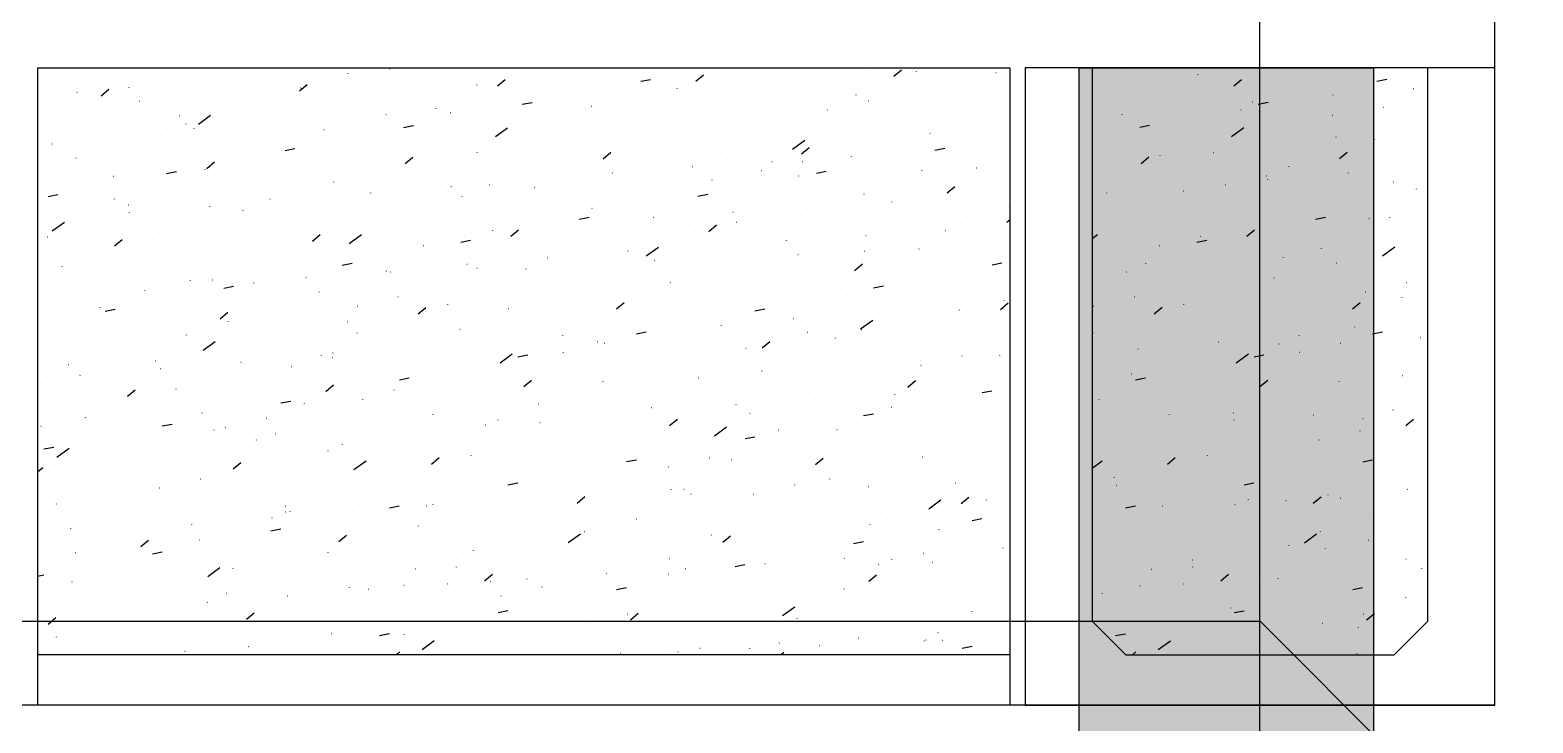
# Model space of a CAD drawing. Extents: x 0 to 119, y 0 to 84.
# Drawn here: x 75.905 to 77.697, y 73.551 to 74.378 of the extents above; entities that cross this region are included whole.
import ezdxf

# ---------------------------------------------------------------- set-up
doc = ezdxf.new("R2010")
doc.units = 0
doc.header["$MEASUREMENT"] = 0
for name, color, linetype in [('10', 252, 'CONTINUOUS'), ('29', 9, 'CONTINUOUS'), ('4', 5, 'CONTINUOUS'), ('9', 8, 'CONTINUOUS')]:
    doc.layers.add(name, color=color, linetype=linetype)

msp = doc.modelspace()

# ---------------------------------------------------------------- linework, layer by layer
at = {"layer": '10', "color": 252, "linetype": 'Continuous'}
msp.add_lwpolyline([(67.091788, 73.572318), (77.651971, 73.572318), (77.651971, 74.972319), (67.091788, 74.972319), (67.091788, 73.572318)], dxfattribs=at)
at = {"layer": '29', "color": 9, "linetype": 'Continuous'}
msp.add_lwpolyline([(77.15579, 74.332318), (77.15579, 63.132318), (77.50779, 63.132318), (77.50779, 74.332318), (77.15579, 74.332318)], dxfattribs=at)
for points in [[(77.15579, 74.332318), (77.15579, 63.132318), (77.50779, 63.132318)], [(77.15579, 74.332318), (77.50779, 63.132318), (77.50779, 74.332318)], [(77.15579, 74.332318), (77.50779, 74.332318), (77.15579, 74.332318)]]:
    msp.add_solid(points, dxfattribs=at)
at = {"layer": '4', "color": 5, "linetype": 'Continuous'}
for p, q in [((77.37179, 67.572318), (77.37179, 76.612318)), ((67.371788, 73.672318), (77.371971, 73.672318)), ((77.371971, 73.672318), (78.503342, 72.540948))]:
    msp.add_line(p, q, dxfattribs=at)
at = {"layer": '9', "color": 8, "linetype": 'Continuous'}
for p, q in [((75.91405, 74.326929), (75.91405, 74.326929)), ((76.334376, 74.331258), (76.334571, 74.331301)), ((76.906171, 74.329372), (76.906197, 74.32957)), ((76.935291, 74.322564), (76.944484, 74.330278)), ((76.962165, 74.328001), (76.962287, 74.32816)), ((77.057048, 74.326889), (77.057243, 74.326932)), ((77.65211, 74.332508), (77.09183, 74.332508)), ((77.09183, 74.332508), (77.09183, 73.572128)), ((77.212217, 74.331447), (77.212412, 74.33149)), ((77.65211, 73.572128), (77.65211, 74.332508)), ((76.009849, 74.314172), (76.010045, 74.314215)), ((76.023169, 74.308932), (76.023195, 74.30913)), ((76.226365, 74.305141), (76.235557, 74.312854)), ((76.284277, 74.325593), (76.284303, 74.325791)), ((76.285561, 74.320436), (76.285757, 74.320479)), ((76.419751, 74.324246), (76.419873, 74.324405)), ((76.437844, 74.312052), (76.43787, 74.312251)), ((76.462674, 74.310949), (76.471866, 74.318662)), ((76.633404, 74.31655), (76.645183, 74.31884)), ((76.69789, 74.320643), (76.697916, 74.320841)), ((76.698982, 74.316756), (76.708175, 74.32447)), ((76.732521, 74.309803), (76.732716, 74.309847)), ((76.772923, 74.315754), (76.773045, 74.315912)), ((76.867544, 74.321877), (76.867666, 74.322036)), ((77.17187, 74.322502), (77.17187, 74.322502)), ((77.297635, 74.324432), (77.297757, 74.324591)), ((77.315736, 74.312232), (77.315762, 74.312431)), ((77.340579, 74.311128), (77.349776, 74.318845)), ((77.511394, 74.316732), (77.52318, 74.319023)), ((75.91405, 74.292934), (75.91405, 74.292934)), ((75.91405, 74.292934), (75.91405, 74.292934)), ((75.91405, 74.292934), (75.91405, 74.292934)), ((75.961035, 74.30335), (75.96123, 74.303394)), ((75.990056, 74.299333), (75.999248, 74.307046)), ((76.035837, 74.292674), (76.035959, 74.292833)), ((76.176539, 74.293904), (76.176565, 74.294103)), ((76.227794, 74.30846), (76.227916, 74.308619)), ((76.407995, 74.292718), (76.40819, 74.292761)), ((76.484835, 74.291876), (76.484957, 74.292035)), ((76.492049, 74.289074), (76.503829, 74.291363)), ((76.580966, 74.299968), (76.581088, 74.300126)), ((76.676792, 74.307662), (76.676914, 74.307821)), ((76.721643, 74.293167), (76.721842, 74.293176)), ((76.786581, 74.296002), (76.78678, 74.296011)), ((76.849728, 74.293976), (76.849754, 74.294174)), ((76.890082, 74.300521), (76.890282, 74.30053)), ((76.904746, 74.293124), (76.904941, 74.293168)), ((77.036942, 74.306934), (77.037142, 74.306942)), ((77.058479, 74.306274), (77.058505, 74.306472)), ((77.285872, 74.292888), (77.286068, 74.292932)), ((77.362751, 74.292046), (77.362873, 74.292205)), ((77.369969, 74.289242), (77.381755, 74.291533)), ((77.45893, 74.300142), (77.459052, 74.3003)), ((77.554805, 74.30784), (77.554926, 74.307999)), ((75.914961, 74.273674), (75.914987, 74.273872)), ((76.083468, 74.275633), (76.083663, 74.275676)), ((76.105928, 74.265442), (76.120456, 74.276069)), ((76.292878, 74.27609), (76.293, 74.276249)), ((76.329636, 74.276795), (76.329662, 74.276993)), ((76.389009, 74.284182), (76.389131, 74.28434)), ((76.406343, 74.279401), (76.406543, 74.27941)), ((76.471281, 74.282236), (76.471481, 74.282245)), ((76.574782, 74.286755), (76.574982, 74.286764)), ((76.580219, 74.276039), (76.580414, 74.276082)), ((76.641447, 74.285248), (76.641473, 74.285446)), ((76.855931, 74.282302), (76.856126, 74.282346)), ((77.17187, 74.27778), (77.17187, 74.27778)), ((77.17187, 74.27778), (77.17187, 74.27778)), ((77.17187, 74.274659), (77.17187, 74.274659)), ((77.17187, 74.274659), (77.17187, 74.274659)), ((77.17187, 74.274659), (77.17187, 74.274659)), ((77.207474, 74.276957), (77.2075, 74.277155)), ((77.266877, 74.284348), (77.266999, 74.284506)), ((77.28422, 74.279565), (77.28442, 74.279573)), ((77.34919, 74.282401), (77.34939, 74.28241)), ((77.452744, 74.286922), (77.452943, 74.286931)), ((77.458183, 74.276201), (77.458378, 74.276244)), ((77.519441, 74.285414), (77.519467, 74.285612)), ((75.91405, 74.266753), (75.91405, 74.266753)), ((75.91405, 74.257907), (75.91405, 74.257907)), ((75.91405, 74.257907), (75.91405, 74.257907)), ((75.944183, 74.259223), (75.944383, 74.259231)), ((76.068527, 74.260134), (76.068553, 74.260332)), ((76.091043, 74.265635), (76.091243, 74.265643)), ((76.100921, 74.260304), (76.101043, 74.260463)), ((76.155981, 74.26847), (76.156181, 74.268479)), ((76.197052, 74.268396), (76.197173, 74.268554)), ((76.255692, 74.258953), (76.255888, 74.258997)), ((76.259483, 74.272989), (76.259683, 74.272998)), ((76.350695, 74.261597), (76.362475, 74.263887)), ((76.460185, 74.250545), (76.474714, 74.261172)), ((76.483202, 74.263254), (76.483228, 74.263453)), ((76.531404, 74.265217), (76.5316, 74.26526)), ((76.793285, 74.258581), (76.793311, 74.258779)), ((77.002036, 74.270878), (77.002062, 74.271077)), ((77.17187, 74.267615), (77.17187, 74.267615)), ((77.17187, 74.267615), (77.17187, 74.267615)), ((77.228544, 74.261752), (77.24033, 74.264043)), ((77.338089, 74.250694), (77.352625, 74.261326)), ((77.361117, 74.26341), (77.361144, 74.263608)), ((77.409344, 74.265373), (77.409539, 74.265417)), ((75.91405, 74.251147), (75.91405, 74.251147)), ((75.91405, 74.251147), (75.91405, 74.251147)), ((75.91405, 74.238073), (75.91405, 74.238073)), ((75.931166, 74.241868), (75.931361, 74.241911)), ((76.005094, 74.25261), (76.005216, 74.252768)), ((76.206878, 74.248131), (76.207073, 74.248175)), ((76.221898, 74.245106), (76.221924, 74.245305)), ((76.585004, 74.249852), (76.58503, 74.25005)), ((76.630283, 74.24705), (76.630405, 74.247209)), ((76.653838, 74.237499), (76.654033, 74.237543)), ((76.814443, 74.235648), (76.828971, 74.246275)), ((76.824981, 74.230003), (76.834173, 74.237716)), ((76.978364, 74.254585), (76.978559, 74.254628)), ((77.073851, 74.239176), (77.073973, 74.239334)), ((77.17187, 74.250736), (77.17187, 74.250736)), ((77.46297, 74.250001), (77.462996, 74.250199)), ((77.508272, 74.247198), (77.508394, 74.247356)), ((77.531838, 74.237642), (77.532034, 74.237685)), ((75.91405, 74.235556), (75.91405, 74.235556)), ((75.960319, 74.224876), (75.960346, 74.225074)), ((76.116054, 74.212579), (76.125247, 74.220293)), ((76.209341, 74.234121), (76.22112, 74.23641)), ((76.329311, 74.220414), (76.329506, 74.220457)), ((76.352363, 74.218387), (76.361556, 74.226101)), ((76.374994, 74.227997), (76.37502, 74.228195)), ((76.438326, 74.231264), (76.438448, 74.231423)), ((76.588672, 74.224195), (76.597865, 74.231908)), ((76.736842, 74.223185), (76.736868, 74.223383)), ((76.789988, 74.220804), (76.79011, 74.220963)), ((76.826062, 74.22082), (76.826257, 74.220863)), ((76.884609, 74.226928), (76.884731, 74.227087)), ((76.945593, 74.235483), (76.945619, 74.235681)), ((76.97923, 74.233052), (76.979352, 74.233211)), ((76.984254, 74.234541), (76.996034, 74.236831)), ((77.207149, 74.220548), (77.207345, 74.220591)), ((77.230213, 74.21852), (77.23941, 74.226238)), ((77.252856, 74.228135), (77.252882, 74.228333)), ((77.316219, 74.231404), (77.316341, 74.231562)), ((77.46664, 74.224331), (77.475837, 74.232048)), ((76.004784, 74.203328), (76.00498, 74.203372)), ((76.067987, 74.206644), (76.079766, 74.208934)), ((76.113886, 74.211336), (76.113912, 74.211534)), ((76.246369, 74.215478), (76.24649, 74.215637)), ((76.501535, 74.203735), (76.501731, 74.203778)), ((76.528561, 74.214457), (76.528587, 74.214655)), ((76.599541, 74.206986), (76.599662, 74.207144)), ((76.695367, 74.21468), (76.695489, 74.214839)), ((76.777247, 74.209998), (76.777442, 74.210041)), ((76.821764, 74.20389), (76.821964, 74.203898)), ((76.8429, 74.207065), (76.854679, 74.209355)), ((76.968624, 74.210302), (76.968824, 74.21031)), ((77.033562, 74.213137), (77.033762, 74.213146)), ((77.17187, 74.212727), (77.17187, 74.212727)), ((77.17187, 74.212727), (77.17187, 74.212727)), ((77.37946, 74.20386), (77.379655, 74.203904)), ((77.406499, 74.214588), (77.406525, 74.214786)), ((77.477514, 74.207113), (77.477636, 74.207272)), ((76.054411, 74.199692), (76.054533, 74.199851)), ((76.177009, 74.186649), (76.177204, 74.186693)), ((76.267256, 74.196308), (76.267283, 74.196507)), ((76.402963, 74.185604), (76.403163, 74.185613)), ((76.407583, 74.1912), (76.407705, 74.191358)), ((76.452721, 74.192913), (76.452916, 74.192956)), ((76.50341, 74.198894), (76.503532, 74.199053)), ((76.506464, 74.190123), (76.506664, 74.190132)), ((76.653325, 74.196535), (76.653524, 74.196544)), ((76.680399, 74.18779), (76.680425, 74.187988)), ((76.718263, 74.199371), (76.718462, 74.199379)), ((76.88915, 74.200087), (76.889176, 74.200286)), ((76.998848, 74.183415), (77.00804, 74.191129)), ((77.280838, 74.185721), (77.281038, 74.18573)), ((77.285461, 74.191319), (77.285583, 74.191478)), ((77.330621, 74.193033), (77.330816, 74.193076)), ((77.381335, 74.199018), (77.381457, 74.199177)), ((77.384391, 74.190242), (77.384591, 74.190251)), ((77.531325, 74.196657), (77.531525, 74.196666)), ((77.558413, 74.187907), (77.558439, 74.188106)), ((75.91405, 74.183213), (75.91405, 74.183213)), ((75.91405, 74.183213), (75.91405, 74.183213)), ((75.91405, 74.176722), (75.91405, 74.176722)), ((75.926632, 74.179168), (75.938412, 74.181457)), ((76.005678, 74.176078), (76.005704, 74.176276)), ((76.022725, 74.169003), (76.022925, 74.169011)), ((76.087663, 74.171838), (76.087863, 74.171847)), ((76.119495, 74.167323), (76.119617, 74.167481)), ((76.128194, 74.175827), (76.128389, 74.175871)), ((76.191165, 74.176357), (76.191365, 74.176366)), ((76.215626, 74.175414), (76.215748, 74.175573)), ((76.311453, 74.183108), (76.311574, 74.183267)), ((76.338025, 74.182769), (76.338225, 74.182778)), ((76.420353, 74.179199), (76.420379, 74.179397)), ((76.701545, 74.179589), (76.713325, 74.181878)), ((76.8381, 74.166316), (76.838222, 74.166475)), ((76.899681, 74.182281), (76.899876, 74.182324)), ((76.932721, 74.17244), (76.932843, 74.172598)), ((77.027342, 74.178563), (77.027464, 74.178722)), ((77.041184, 74.174907), (77.04121, 74.175106)), ((77.071905, 74.165601), (77.0721, 74.165645)), ((77.17187, 74.180963), (77.17187, 74.180963)), ((77.17187, 74.180963), (77.17187, 74.180963)), ((77.17187, 74.180963), (77.17187, 74.180963)), ((77.17187, 74.169565), (77.17187, 74.169565)), ((77.189282, 74.183224), (77.189404, 74.183383)), ((77.215868, 74.182884), (77.216068, 74.182893)), ((77.298237, 74.179312), (77.298263, 74.179511)), ((75.91405, 74.164258), (75.91405, 74.164258)), ((75.91405, 74.164258), (75.91405, 74.164258)), ((75.91405, 74.164258), (75.91405, 74.164258)), ((75.927538, 74.151537), (75.92766, 74.151695)), ((75.93159, 74.137919), (75.946118, 74.148546)), ((76.023669, 74.159628), (76.023791, 74.159787)), ((76.159244, 74.162538), (76.159271, 74.162736)), ((76.250627, 74.14811), (76.250823, 74.148153)), ((76.312615, 74.14751), (76.312641, 74.147709)), ((76.560191, 74.152112), (76.571971, 74.154402)), ((76.575154, 74.165195), (76.575349, 74.165238)), ((76.623956, 74.152394), (76.623982, 74.152592)), ((76.648858, 74.154068), (76.648979, 74.154227)), ((76.743479, 74.160192), (76.743601, 74.160351)), ((76.747378, 74.148516), (76.747574, 74.148559)), ((76.832707, 74.164692), (76.832733, 74.16489)), ((77.02309, 74.154779), (77.023285, 74.154823)), ((77.070014, 74.148566), (77.07405, 74.151518)), ((77.17187, 74.160533), (77.17187, 74.160533)), ((77.17187, 74.157839), (77.17187, 74.157839)), ((77.17187, 74.157839), (77.17187, 74.157839)), ((77.17187, 74.157839), (77.17187, 74.157839)), ((77.190445, 74.147608), (77.190471, 74.147806)), ((77.438145, 74.152212), (77.44993, 74.154503)), ((77.453115, 74.165302), (77.453311, 74.165345)), ((77.501942, 74.152494), (77.501968, 74.152692)), ((77.526856, 74.154169), (77.526978, 74.154328)), ((75.91405, 74.133958), (75.91405, 74.133958)), ((75.926101, 74.131024), (75.926296, 74.131068)), ((76.242053, 74.125826), (76.251245, 74.133539)), ((76.285847, 74.123022), (76.300375, 74.133649)), ((76.422852, 74.131431), (76.423047, 74.131474)), ((76.4569, 74.138282), (76.457022, 74.138441)), ((76.465712, 74.130401), (76.465738, 74.130599)), ((76.478362, 74.131634), (76.487554, 74.139347)), ((76.698564, 74.137694), (76.698759, 74.137737)), ((76.71467, 74.137441), (76.723863, 74.145155)), ((76.901978, 74.132375), (76.9021, 74.132534)), ((76.984741, 74.139512), (76.984767, 74.13971)), ((76.9966, 74.138499), (76.996721, 74.138658)), ((77.17187, 74.129111), (77.178199, 74.13374)), ((77.300737, 74.13152), (77.300932, 74.131563)), ((77.334803, 74.138375), (77.334924, 74.138534)), ((77.343618, 74.13049), (77.343644, 74.130688)), ((77.356275, 74.131723), (77.365472, 74.139441)), ((75.91405, 74.128353), (75.91405, 74.128353)), ((75.91405, 74.128353), (75.91405, 74.128353)), ((75.91405, 74.125089), (75.91405, 74.125089)), ((76.005744, 74.120018), (76.014936, 74.127731)), ((76.051037, 74.12728), (76.051063, 74.127478)), ((76.098325, 74.114345), (76.09852, 74.114388)), ((76.204603, 74.11374), (76.204629, 74.113938)), ((76.264943, 74.122496), (76.265065, 74.122655)), ((76.374037, 74.120609), (76.374232, 74.120652)), ((76.418837, 74.124636), (76.430616, 74.126925)), ((76.567513, 74.116998), (76.567539, 74.117197)), ((76.618115, 74.114004), (76.618237, 74.114163)), ((76.640104, 74.108126), (76.654632, 74.118752)), ((76.712736, 74.120128), (76.712858, 74.120286)), ((76.776264, 74.129296), (76.77629, 74.129494)), ((76.807357, 74.126252), (76.807479, 74.12641)), ((76.900306, 74.11367), (76.900506, 74.113678)), ((76.965244, 74.116505), (76.965444, 74.116514)), ((77.068746, 74.121024), (77.068946, 74.121033)), ((77.251898, 74.120693), (77.252093, 74.120736)), ((77.29672, 74.124722), (77.308505, 74.127013)), ((77.445471, 74.117081), (77.445497, 74.117279)), ((77.496098, 74.114085), (77.49622, 74.114243)), ((77.518098, 74.108203), (77.532633, 74.118836)), ((75.943299, 74.095592), (75.943325, 74.09579)), ((76.04951, 74.103523), (76.049706, 74.103566)), ((76.072986, 74.10671), (76.073108, 74.106869)), ((76.277483, 74.097159), (76.289262, 74.099449)), ((76.357974, 74.098712), (76.358, 74.098911)), ((76.426158, 74.098218), (76.42628, 74.098377)), ((76.521984, 74.105913), (76.522106, 74.106071)), ((76.585007, 74.099903), (76.585206, 74.099912)), ((76.649945, 74.102739), (76.650144, 74.102747)), ((76.719821, 74.093901), (76.719847, 74.094099)), ((76.753446, 74.107258), (76.753646, 74.107266)), ((76.820997, 74.109976), (76.821192, 74.11002)), ((76.888537, 74.090854), (76.89773, 74.098567)), ((76.928298, 74.104116), (76.928324, 74.104315)), ((77.052396, 74.09758), (77.064175, 74.09987)), ((77.17187, 74.102951), (77.17187, 74.102951)), ((77.17187, 74.102951), (77.17187, 74.102951)), ((77.17187, 74.102951), (77.17187, 74.102951)), ((77.17187, 74.100453), (77.17187, 74.100453)), ((77.235826, 74.098786), (77.235853, 74.098984)), ((77.304045, 74.098291), (77.304167, 74.09845)), ((77.399919, 74.105989), (77.400041, 74.106148)), ((77.462973, 74.099977), (77.463173, 74.099986)), ((77.527943, 74.102814), (77.528143, 74.102823)), ((76.096395, 74.078482), (76.096421, 74.07868)), ((76.122847, 74.079725), (76.123047, 74.079734)), ((76.234201, 74.082432), (76.234323, 74.082591)), ((76.269707, 74.086137), (76.269907, 74.086146)), ((76.330027, 74.090127), (76.330149, 74.090285)), ((76.334645, 74.088972), (76.334845, 74.088981)), ((76.438146, 74.093491), (76.438346, 74.0935)), ((76.49647, 74.092891), (76.496666, 74.092934)), ((76.51107, 74.081603), (76.511096, 74.081801)), ((76.668695, 74.076212), (76.66889, 74.076255)), ((76.944407, 74.082475), (76.944602, 74.082519)), ((76.993221, 74.093297), (76.993417, 74.093341)), ((77.17187, 74.087267), (77.17187, 74.087267)), ((77.207866, 74.090196), (77.207988, 74.090354)), ((77.212486, 74.089041), (77.212686, 74.089049)), ((77.316039, 74.093562), (77.316239, 74.093571)), ((77.374392, 74.092961), (77.374588, 74.093005)), ((77.389, 74.081668), (77.389026, 74.081866)), ((77.546703, 74.076274), (77.546898, 74.076317)), ((75.91405, 74.073492), (75.91405, 74.073492)), ((75.91405, 74.073492), (75.91405, 74.073492)), ((75.91405, 74.073492), (75.91405, 74.073492)), ((75.91405, 74.070609), (75.91405, 74.070609)), ((75.91405, 74.070609), (75.91405, 74.070609)), ((75.91405, 74.070609), (75.91405, 74.070609)), ((75.946113, 74.058555), (75.946235, 74.058713)), ((75.954407, 74.072371), (75.954607, 74.072379)), ((76.019345, 74.075206), (76.019545, 74.075215)), ((76.042244, 74.066646), (76.042365, 74.066805)), ((76.136128, 74.069683), (76.147908, 74.071972)), ((76.13807, 74.074341), (76.138192, 74.074499)), ((76.171944, 74.075806), (76.172139, 74.075849)), ((76.249962, 74.064942), (76.249988, 74.06514)), ((76.344168, 74.059126), (76.344363, 74.05917)), ((76.61988, 74.06539), (76.620075, 74.065433)), ((76.663378, 74.058505), (76.663405, 74.058703)), ((76.871855, 74.068721), (76.871881, 74.068919)), ((76.911042, 74.070103), (76.922821, 74.072393)), ((77.222014, 74.05918), (77.222209, 74.059223)), ((77.497864, 74.065446), (77.498059, 74.06549)), ((77.541384, 74.058558), (77.54141, 74.058757)), ((75.91405, 74.043077), (75.91405, 74.043077)), ((75.988657, 74.046794), (75.988684, 74.046992)), ((75.994774, 74.042206), (76.006553, 74.044496)), ((76.019642, 74.042041), (76.019837, 74.042084)), ((76.131742, 74.033264), (76.140935, 74.040978)), ((76.295353, 74.048304), (76.295549, 74.048348)), ((76.368051, 74.039072), (76.377244, 74.046786)), ((76.403332, 74.049914), (76.403358, 74.050113)), ((76.475475, 74.0453), (76.475597, 74.045459)), ((76.60436, 74.04488), (76.613553, 74.052593)), ((76.769687, 74.042627), (76.781467, 74.044917)), ((77.013664, 74.04355), (77.013786, 74.043708)), ((77.023694, 74.042054), (77.02372, 74.042252)), ((77.062404, 74.044266), (77.071596, 74.05198)), ((77.06684, 74.054758), (77.067035, 74.054801)), ((77.17187, 74.048063), (77.17187, 74.048063)), ((77.17187, 74.048063), (77.17187, 74.048063)), ((77.17187, 74.048063), (77.17187, 74.048063)), ((77.17187, 74.043285), (77.17187, 74.043285)), ((77.173175, 74.048352), (77.17337, 74.048396)), ((77.245909, 74.039115), (77.255106, 74.046833)), ((77.281208, 74.049963), (77.281234, 74.050162)), ((77.353387, 74.045347), (77.353508, 74.045506)), ((77.482336, 74.044926), (77.491533, 74.052643)), ((75.91405, 74.026515), (75.91405, 74.026515)), ((75.970827, 74.031219), (75.971022, 74.031262)), ((76.141754, 74.029684), (76.14178, 74.029882)), ((76.283518, 74.029514), (76.28364, 74.029673)), ((76.606936, 74.02311), (76.606962, 74.023308)), ((76.729801, 74.025178), (76.729923, 74.025337)), ((76.742313, 74.037672), (76.742509, 74.037716)), ((76.815412, 74.033325), (76.815439, 74.033524)), ((76.824422, 74.031302), (76.824544, 74.031461)), ((76.895675, 74.021043), (76.910203, 74.03167)), ((76.919043, 74.037426), (76.919165, 74.037585)), ((77.000428, 74.024392), (77.000628, 74.024401)), ((77.484913, 74.023145), (77.484939, 74.023343)), ((75.91405, 74.018632), (75.91405, 74.018632)), ((75.91405, 74.018632), (75.91405, 74.018632)), ((75.91405, 74.018632), (75.91405, 74.018632)), ((75.91405, 74.016769), (75.91405, 74.016769)), ((76.091561, 74.013728), (76.091682, 74.013887)), ((76.111508, 73.9955), (76.126036, 74.006126)), ((76.29532, 74.016144), (76.295346, 74.016342)), ((76.417787, 74.020587), (76.417982, 74.02063)), ((76.444733, 74.005236), (76.444854, 74.005395)), ((76.540559, 74.012931), (76.540681, 74.013089)), ((76.581627, 74.006107), (76.581827, 74.006115)), ((76.628333, 74.01515), (76.640112, 74.01744)), ((76.63518, 74.019054), (76.635302, 74.019213)), ((76.685128, 74.010626), (76.685328, 74.010634)), ((76.778227, 73.998292), (76.787419, 74.006006)), ((76.831988, 74.017038), (76.832188, 74.017046)), ((76.865723, 74.010171), (76.865918, 74.010214)), ((76.896926, 74.019873), (76.897126, 74.019882)), ((76.914538, 74.020993), (76.914733, 74.021036)), ((76.967251, 74.006658), (76.967277, 74.006857)), ((77.17187, 74.006519), (77.17187, 74.006519)), ((77.17187, 74.006519), (77.17187, 74.006519)), ((77.173142, 74.016176), (77.173168, 74.016374)), ((77.295669, 74.020621), (77.295865, 74.020664)), ((77.322629, 74.005262), (77.322751, 74.005421)), ((77.418503, 74.012961), (77.418625, 74.01312)), ((77.459591, 74.006134), (77.459791, 74.006142)), ((77.506321, 74.015182), (77.518106, 74.017473)), ((77.513171, 74.019088), (77.513293, 74.019247)), ((77.563144, 74.010655), (77.563344, 74.010663)), ((76.034016, 73.997996), (76.034042, 73.998194)), ((76.09326, 74.003501), (76.093455, 74.003545)), ((76.201389, 73.989505), (76.201589, 73.989514)), ((76.252775, 73.98945), (76.252897, 73.989609)), ((76.265485, 73.986822), (76.26568, 73.986866)), ((76.266327, 73.99234), (76.266527, 73.992349)), ((76.348602, 73.997145), (76.348724, 73.997303)), ((76.369828, 73.996859), (76.370028, 73.996868)), ((76.448691, 74.001116), (76.448717, 74.001315)), ((76.465765, 73.980603), (76.480294, 73.99123)), ((76.486979, 73.987674), (76.498758, 73.989964)), ((76.516689, 74.003271), (76.516888, 74.00328)), ((76.541196, 73.993086), (76.541392, 73.993129)), ((76.550493, 73.987714), (76.550519, 73.987912)), ((76.590011, 74.003908), (76.590206, 74.003951)), ((76.75897, 73.99793), (76.758996, 73.998128)), ((77.016406, 73.988716), (77.016602, 73.98876)), ((77.061776, 73.989061), (77.061898, 73.98922)), ((77.17187, 73.993571), (77.17187, 73.993571)), ((77.17187, 73.993571), (77.17187, 73.993571)), ((77.17187, 73.993175), (77.17187, 73.993175)), ((77.17187, 73.993175), (77.17187, 73.993175)), ((77.22645, 73.997167), (77.226572, 73.997326)), ((77.247687, 73.996882), (77.247887, 73.99689)), ((77.326589, 74.001141), (77.326615, 74.001339)), ((77.343672, 73.980617), (77.358207, 73.991249)), ((77.364896, 73.987692), (77.376681, 73.989982)), ((77.394621, 74.003297), (77.394821, 74.003306)), ((77.419141, 73.993106), (77.419336, 73.993149)), ((77.428442, 73.987732), (77.428468, 73.98793)), ((77.46798, 74.003933), (77.468175, 74.003977)), ((75.91405, 73.97696), (75.91405, 73.97696)), ((75.940958, 73.969737), (75.941153, 73.96978)), ((75.951027, 73.978574), (75.951227, 73.978583)), ((76.054529, 73.983093), (76.054729, 73.983102)), ((76.060818, 73.973664), (76.06094, 73.973823)), ((76.156645, 73.981359), (76.156766, 73.981517)), ((76.187113, 73.980886), (76.187139, 73.981085)), ((76.21667, 73.976), (76.216865, 73.976044)), ((76.777913, 73.97069), (76.778035, 73.970849)), ((76.872534, 73.976814), (76.872656, 73.976972)), ((76.910808, 73.971263), (76.910834, 73.971461)), ((76.967155, 73.982938), (76.967277, 73.983096)), ((76.967592, 73.977894), (76.967787, 73.977938)), ((77.17187, 73.97699), (77.17187, 73.97699)), ((75.91405, 73.963771), (75.91405, 73.963771)), ((75.926004, 73.964225), (75.92603, 73.964423)), ((75.964687, 73.965573), (75.964809, 73.965731)), ((76.257741, 73.946511), (76.266933, 73.954224)), ((76.340679, 73.967346), (76.340705, 73.967544)), ((76.345624, 73.960197), (76.357404, 73.962487)), ((76.49405, 73.952318), (76.503242, 73.960032)), ((76.49405, 73.952318), (76.494076, 73.952517)), ((76.49405, 73.952318), (76.494171, 73.952477)), ((76.588671, 73.958442), (76.588792, 73.958601)), ((76.66363, 73.965368), (76.663825, 73.965411)), ((76.683292, 73.964566), (76.683414, 73.964725)), ((76.702527, 73.962534), (76.702553, 73.962732)), ((76.952093, 73.951705), (76.961286, 73.959419)), ((77.218523, 73.967353), (77.218549, 73.967552)), ((77.223471, 73.960201), (77.235256, 73.962492)), ((77.37197, 73.952318), (77.381168, 73.960036)), ((77.37197, 73.952318), (77.371997, 73.952517)), ((77.37197, 73.952318), (77.372092, 73.952477)), ((77.466639, 73.958445), (77.466761, 73.958604)), ((77.541635, 73.965375), (77.541831, 73.965418)), ((77.561307, 73.964572), (77.561429, 73.964731)), ((76.021432, 73.940703), (76.030625, 73.948416)), ((76.079375, 73.949198), (76.079401, 73.949396)), ((76.20427, 73.932721), (76.216049, 73.935011)), ((76.302092, 73.936533), (76.302214, 73.936691)), ((76.339103, 73.948283), (76.339298, 73.948326)), ((76.765498, 73.933091), (76.765694, 73.933135)), ((76.841791, 73.936749), (76.841913, 73.936908)), ((76.854365, 73.935867), (76.854391, 73.936065)), ((76.936413, 73.942873), (76.936534, 73.943032)), ((77.031034, 73.948997), (77.031155, 73.949156)), ((77.040523, 73.945065), (77.052302, 73.947355)), ((77.063116, 73.948165), (77.063142, 73.948363)), ((77.06946, 73.945618), (77.069655, 73.945661)), ((77.17187, 73.950171), (77.17187, 73.950171)), ((77.17187, 73.938288), (77.17187, 73.938288)), ((77.17187, 73.938288), (77.17187, 73.938288)), ((77.179917, 73.936525), (77.180039, 73.936683)), ((77.216946, 73.948281), (77.217142, 73.948324)), ((75.971363, 73.915427), (75.971389, 73.915626)), ((76.014576, 73.931197), (76.014772, 73.931241)), ((76.110135, 73.920747), (76.110257, 73.920905)), ((76.232471, 73.932088), (76.232497, 73.932287)), ((76.386038, 73.918548), (76.386064, 73.918746)), ((76.462513, 73.920782), (76.462708, 73.920825)), ((76.511327, 73.931604), (76.511523, 73.931647)), ((76.557928, 73.918378), (76.55805, 73.918537)), ((76.646084, 73.927139), (76.64611, 73.927337)), ((76.652549, 73.924502), (76.652671, 73.92466)), ((76.74717, 73.930626), (76.747292, 73.930784)), ((76.76367, 73.920406), (76.76387, 73.920414)), ((76.828608, 73.923241), (76.828808, 73.92325)), ((76.899168, 73.917588), (76.910948, 73.919878)), ((76.93211, 73.92776), (76.93231, 73.927769)), ((77.17187, 73.926038), (77.17187, 73.926038)), ((77.17187, 73.926038), (77.17187, 73.926038)), ((77.17187, 73.926038), (77.17187, 73.926038)), ((77.263904, 73.918531), (77.263931, 73.918729)), ((77.340418, 73.920766), (77.340613, 73.920809)), ((77.389257, 73.931593), (77.389452, 73.931636)), ((77.435881, 73.918361), (77.436003, 73.91852)), ((77.52408, 73.927126), (77.524107, 73.927324)), ((77.530549, 73.924488), (77.530671, 73.924647)), ((75.91405, 73.908911), (75.91405, 73.908911)), ((75.91405, 73.908911), (75.91405, 73.908911)), ((75.91405, 73.89958), (75.91405, 73.89958)), ((75.91405, 73.89958), (75.91405, 73.89958)), ((75.91405, 73.89958), (75.91405, 73.89958)), ((75.918178, 73.904961), (75.9183, 73.905119)), ((76.062916, 73.905244), (76.074695, 73.907534)), ((76.124733, 73.9004), (76.124759, 73.900598)), ((76.137986, 73.903696), (76.138181, 73.903739)), ((76.186801, 73.914518), (76.186996, 73.914561)), ((76.30151, 73.900227), (76.30171, 73.900236)), ((76.367176, 73.904163), (76.367298, 73.904321)), ((76.448371, 73.906639), (76.44857, 73.906648)), ((76.463307, 73.912254), (76.463429, 73.912413)), ((76.513309, 73.909475), (76.513509, 73.909483)), ((76.613196, 73.899327), (76.613391, 73.89937)), ((76.61681, 73.913994), (76.61701, 73.914002)), ((76.667916, 73.905731), (76.677109, 73.913445)), ((76.721337, 73.893521), (76.735865, 73.904147)), ((76.797922, 73.900472), (76.797948, 73.90067)), ((76.867367, 73.900815), (76.867562, 73.900858)), ((77.006673, 73.912769), (77.006699, 73.912968)), ((77.17187, 73.899875), (77.17187, 73.899875)), ((77.17187, 73.899875), (77.17187, 73.899875)), ((77.179335, 73.900201), (77.179535, 73.90021)), ((77.245034, 73.904139), (77.245156, 73.904297)), ((77.326268, 73.906617), (77.326468, 73.906625)), ((77.341213, 73.912234), (77.341334, 73.912393)), ((77.391239, 73.909453), (77.391439, 73.909462)), ((77.491176, 73.8993), (77.491372, 73.899344)), ((77.494792, 73.913974), (77.494992, 73.913983)), ((77.545924, 73.905708), (77.555121, 73.913425)), ((75.91405, 73.88331), (75.91405, 73.88331)), ((75.91405, 73.88331), (75.91405, 73.88331)), ((75.921561, 73.877768), (75.933341, 73.880058)), ((75.986211, 73.886461), (75.986411, 73.88647)), ((76.079393, 73.880682), (76.079515, 73.880841)), ((76.133071, 73.892873), (76.133271, 73.892882)), ((76.175219, 73.888377), (76.175341, 73.888536)), ((76.198009, 73.895708), (76.198209, 73.895717)), ((76.27135, 73.896468), (76.271472, 73.896627)), ((76.27783, 73.88329), (76.277856, 73.883489)), ((76.564381, 73.888505), (76.564577, 73.888548)), ((76.589641, 73.891743), (76.589667, 73.891941)), ((76.757814, 73.890112), (76.769594, 73.892402)), ((77.17187, 73.8834), (77.17187, 73.8834)), ((77.17187, 73.8834), (77.17187, 73.8834)), ((77.17187, 73.8834), (77.17187, 73.8834)), ((77.442337, 73.888473), (77.442533, 73.888516)), ((77.467609, 73.891713), (77.467635, 73.891911)), ((75.91405, 73.876308), (75.91405, 73.876308)), ((75.91405, 73.873422), (75.91405, 73.873422)), ((75.91405, 73.873422), (75.91405, 73.873422)), ((75.93717, 73.867977), (75.951698, 73.878604)), ((75.983262, 73.872591), (75.983384, 73.87275)), ((76.016721, 73.866629), (76.016747, 73.866828)), ((76.14743, 73.853949), (76.156623, 73.861663)), ((76.260419, 73.875979), (76.260615, 73.876022)), ((76.291427, 73.85308), (76.305955, 73.863707)), ((76.383739, 73.859757), (76.392932, 73.867471)), ((76.431396, 73.86975), (76.431422, 73.869948)), ((76.61646, 73.862635), (76.628239, 73.864925)), ((76.715065, 73.86705), (76.71526, 73.867093)), ((76.741479, 73.865076), (76.741505, 73.865274)), ((76.841783, 73.859144), (76.850975, 73.866857)), ((76.95023, 73.877374), (76.950256, 73.877572)), ((76.969236, 73.868538), (76.969431, 73.868581)), ((77.17187, 73.85495), (77.183782, 73.863663)), ((77.261605, 73.859711), (77.270802, 73.867428)), ((77.309286, 73.869709), (77.309312, 73.869907)), ((77.494442, 73.86259), (77.506227, 73.864881)), ((75.91405, 73.850598), (75.920314, 73.855855)), ((75.91405, 73.854051), (75.91405, 73.854051)), ((75.91405, 73.854051), (75.91405, 73.854051)), ((75.91405, 73.851065), (75.91405, 73.851065)), ((75.935893, 73.858893), (75.936088, 73.858936)), ((76.170092, 73.851602), (76.170118, 73.8518)), ((76.320667, 73.843551), (76.320789, 73.843709)), ((76.362288, 73.843702), (76.362483, 73.843745)), ((76.533198, 73.856348), (76.533224, 73.856546)), ((76.66625, 73.856228), (76.666445, 73.856271)), ((76.953477, 73.847924), (76.953599, 73.848082)), ((77.048098, 73.854048), (77.04822, 73.854206)), ((77.198501, 73.843496), (77.198623, 73.843655)), ((77.240143, 73.843648), (77.240338, 73.843691)), ((77.411138, 73.8563), (77.411164, 73.856498)), ((77.544257, 73.85618), (77.544452, 73.856223)), ((76.059302, 73.831392), (76.059498, 73.831435)), ((76.108117, 73.842214), (76.108313, 73.842257)), ((76.12871, 73.827765), (76.128832, 73.827923)), ((76.323189, 73.834492), (76.323215, 73.834691)), ((76.475105, 73.835159), (76.486885, 73.837449)), ((76.669614, 73.829552), (76.669736, 73.829711)), ((76.685036, 73.829681), (76.685062, 73.829879)), ((76.764235, 73.835676), (76.764357, 73.835835)), ((76.816933, 73.834773), (76.817129, 73.834817)), ((76.84015, 73.830096), (76.84035, 73.830104)), ((76.858856, 73.8418), (76.858978, 73.841959)), ((76.893787, 73.841978), (76.893813, 73.842177)), ((76.905088, 73.832931), (76.905288, 73.83294)), ((77.00859, 73.83745), (77.00879, 73.837459)), ((77.071104, 73.836261), (77.0713, 73.836305)), ((77.17187, 73.828512), (77.17187, 73.828512)), ((77.17187, 73.828512), (77.17187, 73.828512)), ((77.201024, 73.834433), (77.20105, 73.834632)), ((77.353017, 73.8351), (77.364802, 73.837391)), ((77.547623, 73.829491), (77.547745, 73.82965)), ((77.563052, 73.829619), (77.563078, 73.829818)), ((75.936753, 73.811979), (75.936874, 73.812137)), ((76.06208, 73.817831), (76.062106, 73.81803)), ((76.209986, 73.809937), (76.210181, 73.809981)), ((76.333751, 73.807682), (76.345531, 73.809972)), ((76.377991, 73.809917), (76.37819, 73.809926)), ((76.385751, 73.811181), (76.385873, 73.81134)), ((76.464157, 73.811425), (76.464352, 73.811468)), ((76.476755, 73.820952), (76.476781, 73.82115)), ((76.480372, 73.817305), (76.480494, 73.817463)), ((76.524851, 73.816329), (76.52505, 73.816338)), ((76.557606, 73.81317), (76.566798, 73.820883)), ((76.574993, 73.823429), (76.575115, 73.823587)), ((76.589789, 73.819165), (76.589989, 73.819173)), ((76.69329, 73.823684), (76.69349, 73.823692)), ((76.768119, 73.823952), (76.768314, 73.823995)), ((76.976908, 73.806438), (76.991436, 73.817065)), ((77.01565, 73.812556), (77.024842, 73.82027)), ((77.045821, 73.816798), (77.045847, 73.816997)), ((77.17187, 73.80879), (77.17187, 73.80879)), ((77.17187, 73.80879), (77.17187, 73.80879)), ((77.17187, 73.80879), (77.17187, 73.80879)), ((77.211592, 73.80761), (77.223377, 73.809901)), ((77.255853, 73.809846), (77.256053, 73.809855)), ((77.263618, 73.81111), (77.263739, 73.811269)), ((77.342063, 73.811355), (77.342258, 73.811398)), ((77.354667, 73.820886), (77.354693, 73.821085)), ((77.358286, 73.817237), (77.358408, 73.817396)), ((77.402787, 73.816261), (77.402987, 73.81627)), ((77.435558, 73.8131), (77.444756, 73.820817)), ((77.452954, 73.823364), (77.453076, 73.823523)), ((77.467757, 73.819098), (77.467957, 73.819107)), ((77.571311, 73.823619), (77.57151, 73.823628)), ((75.91405, 73.79919), (75.91405, 73.79919)), ((75.91405, 73.79919), (75.91405, 73.79919)), ((75.91405, 73.79919), (75.91405, 73.79919)), ((75.91405, 73.789661), (75.91405, 73.789661)), ((75.95919, 73.791632), (75.959389, 73.791641)), ((76.062691, 73.796151), (76.062891, 73.79616)), ((76.161171, 73.799115), (76.161366, 73.799159)), ((76.193794, 73.795395), (76.193916, 73.795554)), ((76.209551, 73.802563), (76.209751, 73.802572)), ((76.215451, 73.802804), (76.215477, 73.803002)), ((76.274489, 73.805398), (76.274689, 73.805407)), ((76.289925, 73.803486), (76.290046, 73.803645)), ((76.628593, 73.794285), (76.628619, 73.794483)), ((76.837344, 73.806583), (76.83737, 73.806781)), ((76.869987, 73.791675), (76.870183, 73.791718)), ((76.918802, 73.802497), (76.918997, 73.80254)), ((77.001589, 73.793435), (77.001711, 73.793594)), ((77.02865, 73.79255), (77.040429, 73.79484)), ((77.17187, 73.806179), (77.17187, 73.806179)), ((77.17187, 73.806179), (77.17187, 73.806179)), ((77.17187, 73.799889), (77.17187, 73.799889)), ((77.506581, 73.794206), (77.506607, 73.794404)), ((75.91405, 73.782392), (75.91405, 73.782392)), ((75.91405, 73.782392), (75.91405, 73.782392)), ((75.91405, 73.782392), (75.91405, 73.782392)), ((75.953872, 73.782574), (75.953898, 73.782772)), ((76.001837, 73.779609), (76.001958, 73.779768)), ((76.097967, 73.7877), (76.098089, 73.787859)), ((76.192397, 73.780206), (76.204176, 73.782496)), ((76.273429, 73.767196), (76.282621, 73.774909)), ((76.311855, 73.777661), (76.31205, 73.777704)), ((76.368547, 73.785694), (76.368573, 73.785893)), ((76.546998, 73.765998), (76.561526, 73.776625)), ((76.566025, 73.779148), (76.566221, 73.779192)), ((76.717726, 73.775064), (76.717848, 73.775223)), ((76.731473, 73.766582), (76.740665, 73.774296)), ((76.780901, 73.771187), (76.780927, 73.771386)), ((76.812347, 73.781188), (76.812469, 73.781346)), ((76.906968, 73.787312), (76.90709, 73.78747)), ((76.989378, 73.781403), (76.989404, 73.781601)), ((77.17187, 73.784415), (77.17187, 73.784415)), ((77.17187, 73.773624), (77.17187, 73.773624)), ((77.189684, 73.777573), (77.18988, 73.777617)), ((77.246405, 73.785611), (77.246431, 73.785809)), ((77.424945, 73.765905), (77.439481, 73.776537)), ((77.443982, 73.779062), (77.444177, 73.779105)), ((75.959078, 73.754312), (75.959273, 73.754356)), ((76.03712, 73.761388), (76.046313, 73.769101)), ((76.051042, 73.752729), (76.062822, 73.755019)), ((76.107439, 73.769033), (76.107465, 73.769232)), ((76.260809, 73.754006), (76.260835, 73.754204)), ((76.26304, 73.766839), (76.263235, 73.766882)), ((76.433863, 73.756693), (76.433984, 73.756851)), ((76.528484, 73.762816), (76.528606, 73.762975)), ((76.57215, 73.75889), (76.572176, 73.759088)), ((76.623105, 73.76894), (76.623227, 73.769099)), ((76.887295, 73.765073), (76.899075, 73.767363)), ((76.970847, 73.753371), (76.970968, 73.75353)), ((76.971856, 73.759398), (76.972051, 73.759441)), ((77.020671, 73.77022), (77.020866, 73.770263)), ((77.065468, 73.759495), (77.065589, 73.759654)), ((77.311753, 73.756595), (77.311875, 73.756753)), ((77.406422, 73.762722), (77.406544, 73.76288)), ((77.45011, 73.758793), (77.450136, 73.758991)), ((77.50109, 73.768848), (77.501212, 73.769007)), ((75.91405, 73.74433), (75.91405, 73.74433)), ((75.91405, 73.74433), (75.91405, 73.74433)), ((76.117088, 73.725557), (76.131616, 73.736184)), ((76.339242, 73.750569), (76.339363, 73.750727)), ((76.413723, 73.745384), (76.413918, 73.745427)), ((76.413906, 73.736896), (76.413932, 73.737095)), ((76.667894, 73.746872), (76.668089, 73.746915)), ((76.724458, 73.735792), (76.724485, 73.73599)), ((76.745941, 73.737597), (76.75772, 73.739887)), ((76.781605, 73.741123), (76.781726, 73.741282)), ((76.876226, 73.747247), (76.876347, 73.747406)), ((76.91663, 73.739786), (76.91683, 73.739795)), ((76.932935, 73.746007), (76.932961, 73.746206)), ((76.981568, 73.742621), (76.981768, 73.74263)), ((77.217085, 73.750468), (77.217207, 73.750627)), ((77.291604, 73.74528), (77.291799, 73.745324)), ((77.291786, 73.736789), (77.291813, 73.736987)), ((77.545902, 73.746769), (77.546097, 73.746812)), ((75.91405, 73.726101), (75.921468, 73.727543)), ((75.955327, 73.718997), (75.955449, 73.719155)), ((75.999231, 73.733776), (75.999257, 73.733974)), ((76.060946, 73.722036), (76.061142, 73.722079)), ((76.147284, 73.734783), (76.147406, 73.734941)), ((76.152797, 73.720235), (76.152823, 73.720434)), ((76.364908, 73.734562), (76.365104, 73.734605)), ((76.447296, 73.720608), (76.456488, 73.728322)), ((76.454471, 73.719607), (76.45467, 73.719616)), ((76.497741, 73.722752), (76.497863, 73.722911)), ((76.515707, 73.723494), (76.515733, 73.723692)), ((76.592362, 73.728876), (76.592484, 73.729034)), ((76.601331, 73.72602), (76.60153, 73.726028)), ((76.666269, 73.728855), (76.666469, 73.728863)), ((76.686983, 73.735), (76.687105, 73.735158)), ((76.76977, 73.733374), (76.76997, 73.733382)), ((76.905339, 73.719995), (76.914532, 73.727708)), ((77.073725, 73.727121), (77.07392, 73.727165)), ((77.17187, 73.718736), (77.17187, 73.718736)), ((77.17187, 73.718736), (77.17187, 73.718736)), ((77.17187, 73.718736), (77.17187, 73.718736)), ((77.242765, 73.734453), (77.24296, 73.734496)), ((77.325193, 73.720492), (77.33439, 73.72821)), ((77.332372, 73.719491), (77.332571, 73.7195)), ((77.375664, 73.722637), (77.375786, 73.722796)), ((77.393639, 73.72338), (77.393665, 73.723578)), ((77.470332, 73.728764), (77.470454, 73.728923)), ((77.479305, 73.725906), (77.479505, 73.725915)), ((77.544276, 73.728743), (77.544476, 73.728752)), ((77.565001, 73.734891), (77.565122, 73.73505)), ((76.03567, 73.701322), (76.035869, 73.701331)), ((76.139171, 73.705841), (76.139371, 73.70585)), ((76.212368, 73.702413), (76.21249, 73.702572)), ((76.286031, 73.712253), (76.286231, 73.712262)), ((76.306168, 73.705208), (76.306194, 73.705406)), ((76.308499, 73.710504), (76.308621, 73.710663)), ((76.350969, 73.715088), (76.351169, 73.715097)), ((76.40312, 73.716628), (76.403242, 73.716787)), ((76.466777, 73.702285), (76.466972, 73.702329)), ((76.515592, 73.713107), (76.515787, 73.713151)), ((76.604587, 73.71012), (76.616366, 73.71241)), ((76.668015, 73.700396), (76.668042, 73.700594)), ((76.769763, 73.714595), (76.769958, 73.714638)), ((76.876492, 73.710612), (76.876519, 73.71081)), ((77.17187, 73.712483), (77.17187, 73.712483)), ((77.183995, 73.705084), (77.184021, 73.705283)), ((77.186327, 73.710383), (77.186449, 73.710542)), ((77.228818, 73.71497), (77.229018, 73.714979)), ((77.280996, 73.71651), (77.281117, 73.716669)), ((77.344684, 73.70216), (77.34488, 73.702204)), ((77.393523, 73.712988), (77.393719, 73.713031)), ((77.482563, 73.709999), (77.494348, 73.71229)), ((77.546023, 73.70027), (77.546049, 73.700469)), ((75.91405, 73.696012), (75.91405, 73.696012)), ((75.91405, 73.696012), (75.91405, 73.696012)), ((75.91405, 73.696012), (75.91405, 73.696012)), ((75.91405, 73.689469), (75.91405, 73.689469)), ((75.91405, 73.689469), (75.91405, 73.689469)), ((75.970731, 73.698487), (75.970931, 73.698496)), ((76.020411, 73.686627), (76.020533, 73.686786)), ((76.044589, 73.684978), (76.044616, 73.685176)), ((76.116542, 73.694718), (76.116664, 73.694877)), ((76.162815, 73.689759), (76.16301, 73.689802)), ((76.163118, 73.674634), (76.172311, 73.682348)), ((76.459264, 73.688098), (76.459291, 73.688297)), ((76.463232, 73.682644), (76.475012, 73.684934)), ((76.621162, 73.674021), (76.630355, 73.681734)), ((76.802569, 73.678916), (76.817098, 73.689542)), ((76.871631, 73.682318), (76.871827, 73.682362)), ((77.028331, 73.683945), (77.028357, 73.684143)), ((77.17187, 73.691543), (77.17187, 73.691543)), ((77.17187, 73.691543), (77.17187, 73.691543)), ((77.337168, 73.687966), (77.337194, 73.688165)), ((77.341138, 73.682509), (77.352923, 73.6848)), ((75.91405, 73.665203), (75.91405, 73.665203)), ((75.91405, 73.665203), (75.91405, 73.665203)), ((75.924585, 73.678932), (75.924707, 73.679091)), ((75.92681, 73.668826), (75.936002, 73.67654)), ((76.198156, 73.671437), (76.198182, 73.671636)), ((76.568646, 73.670009), (76.568841, 73.670052)), ((76.611573, 73.665001), (76.611599, 73.665199)), ((76.61746, 73.680831), (76.617656, 73.680874)), ((76.82005, 73.675216), (76.820076, 73.675415)), ((77.178689, 73.66536), (77.178689, 73.66536)), ((77.178689, 73.66536), (77.178689, 73.66536)), ((77.178689, 73.66536), (77.178689, 73.66536)), ((77.178756, 73.665293), (77.178756, 73.665293)), ((77.178756, 73.665293), (77.178756, 73.665293)), ((77.178756, 73.665293), (77.178756, 73.665293)), ((77.446604, 73.669867), (77.446799, 73.669911)), ((77.489552, 73.664857), (77.489578, 73.665055)), ((77.495443, 73.680695), (77.495638, 73.680738)), ((77.499146, 73.673882), (77.508344, 73.681599)), ((75.91405, 73.65812), (75.91405, 73.65812)), ((75.936852, 73.653289), (75.936878, 73.653487)), ((76.010513, 73.655994), (76.010708, 73.656038)), ((76.264684, 73.657482), (76.264879, 73.657526)), ((76.321878, 73.655167), (76.333658, 73.657457)), ((76.351527, 73.65641), (76.351553, 73.656608)), ((76.372659, 73.638475), (76.387188, 73.649102)), ((76.719329, 73.648554), (76.719524, 73.648597)), ((76.798669, 73.646174), (76.798791, 73.646333)), ((76.89329, 73.652298), (76.893412, 73.652457)), ((76.971888, 73.648549), (76.971914, 73.648748)), ((76.9735, 73.650042), (76.973695, 73.650085)), ((76.987911, 73.658422), (76.988033, 73.65858)), ((76.99311, 73.649476), (76.99331, 73.649485)), ((77.058048, 73.652311), (77.058248, 73.65232)), ((77.190769, 73.65328), (77.190769, 73.65328)), ((77.199713, 73.655019), (77.211498, 73.65731)), ((77.229376, 73.656262), (77.229402, 73.65646)), ((77.25052, 73.638318), (77.265055, 73.64895)), ((75.91405, 73.634609), (75.91405, 73.634609)), ((75.91405, 73.634609), (75.91405, 73.634609)), ((75.91405, 73.634609), (75.91405, 73.634609)), ((75.91405, 73.632318), (77.07405, 73.632318)), ((75.934091, 73.632318), (75.934091, 73.632318)), ((75.934091, 73.632318), (75.934091, 73.632318)), ((75.934091, 73.632318), (75.934091, 73.632318)), ((75.961698, 73.645172), (75.961893, 73.645216)), ((75.978739, 73.632318), (75.978739, 73.632318)), ((75.985874, 73.632318), (75.985874, 73.632318)), ((75.98962, 73.632318), (75.98962, 73.632318)), ((76.037657, 73.632318), (76.037657, 73.632318)), ((76.068661, 73.632318), (76.068661, 73.632318)), ((76.068661, 73.632318), (76.068661, 73.632318)), ((76.08944, 73.632318), (76.08944, 73.632318)), ((76.089948, 73.63618), (76.089974, 73.636378)), ((76.112689, 73.632318), (76.112689, 73.632318)), ((76.141223, 73.632318), (76.141223, 73.632318)), ((76.141223, 73.632318), (76.141223, 73.632318)), ((76.151177, 73.632318), (76.151177, 73.632318)), ((76.151177, 73.632318), (76.151177, 73.632318)), ((76.158583, 73.632318), (76.158583, 73.632318)), ((76.158583, 73.632318), (76.158583, 73.632318)), ((76.158583, 73.632318), (76.158583, 73.632318)), ((76.165859, 73.641801), (76.165981, 73.64196)), ((76.193006, 73.632318), (76.193006, 73.632318)), ((76.193006, 73.632318), (76.193006, 73.632318)), ((76.204331, 73.632318), (76.204331, 73.632318)), ((76.244789, 73.632318), (76.244789, 73.632318)), ((76.244789, 73.632318), (76.244789, 73.632318)), ((76.244789, 73.632318), (76.244789, 73.632318)), ((76.248505, 73.632318), (76.248505, 73.632318)), ((76.248505, 73.632318), (76.248505, 73.632318)), ((76.296572, 73.632318), (76.296572, 73.632318)), ((76.296572, 73.632318), (76.296572, 73.632318)), ((76.296572, 73.632318), (76.296572, 73.632318)), ((76.338427, 73.632318), (76.338427, 73.632318)), ((76.338427, 73.632318), (76.338427, 73.632318)), ((76.342076, 73.632318), (76.346178, 73.63576)), ((76.348355, 73.632318), (76.348355, 73.632318)), ((76.348355, 73.632318), (76.348355, 73.632318)), ((76.348355, 73.632318), (76.348355, 73.632318)), ((76.364243, 73.632318), (76.364243, 73.632318)), ((76.398637, 73.632318), (76.398637, 73.632318)), ((76.398637, 73.632318), (76.398637, 73.632318)), ((76.398637, 73.632318), (76.398637, 73.632318)), ((76.400138, 73.632318), (76.400138, 73.632318)), ((76.428349, 73.632318), (76.428349, 73.632318)), ((76.428349, 73.632318), (76.428349, 73.632318)), ((76.451921, 73.632318), (76.451921, 73.632318)), ((76.503704, 73.632318), (76.503704, 73.632318)), ((76.518271, 73.632318), (76.518271, 73.632318)), ((76.518271, 73.632318), (76.518271, 73.632318)), ((76.555487, 73.632318), (76.555487, 73.632318)), ((76.571463, 73.632318), (76.571463, 73.632318)), ((76.600142, 73.632318), (76.600142, 73.632318)), ((76.600142, 73.632318), (76.600142, 73.632318)), ((76.600142, 73.632318), (76.600142, 73.632318)), ((76.60727, 73.632318), (76.60727, 73.632318)), ((76.60727, 73.632318), (76.60727, 73.632318)), ((76.60727, 73.632318), (76.60727, 73.632318)), ((76.608193, 73.632318), (76.608193, 73.632318)), ((76.609427, 73.633926), (76.609549, 73.634085)), ((76.646096, 73.632318), (76.646096, 73.632318)), ((76.646096, 73.632318), (76.646096, 73.632318)), ((76.646096, 73.632318), (76.646096, 73.632318)), ((76.659053, 73.632318), (76.659053, 73.632318)), ((76.659053, 73.632318), (76.659053, 73.632318)), ((76.659053, 73.632318), (76.659053, 73.632318)), ((76.670514, 73.637732), (76.67071, 73.637775)), ((76.677811, 73.63571), (76.678011, 73.635718)), ((76.698116, 73.632318), (76.698116, 73.632318)), ((76.704048, 73.64005), (76.70417, 73.640209)), ((76.710836, 73.632318), (76.710836, 73.632318)), ((76.710836, 73.632318), (76.710836, 73.632318)), ((76.710836, 73.632318), (76.710836, 73.632318)), ((76.738866, 73.632318), (76.738866, 73.632318)), ((76.742749, 73.638545), (76.742949, 73.638554)), ((76.762619, 73.632318), (76.762619, 73.632318)), ((76.762619, 73.632318), (76.762619, 73.632318)), ((76.763607, 73.639821), (76.763633, 73.640019)), ((76.788038, 73.632318), (76.788038, 73.632318)), ((76.800851, 73.632318), (76.804221, 73.635147)), ((76.814402, 73.632318), (76.814402, 73.632318)), ((76.814402, 73.632318), (76.814402, 73.632318)), ((76.84625, 73.643064), (76.84645, 73.643073)), ((76.866185, 73.632318), (76.866185, 73.632318)), ((76.866185, 73.632318), (76.866185, 73.632318)), ((76.87796, 73.632318), (76.87796, 73.632318)), ((76.893555, 73.632318), (76.893555, 73.632318)), ((76.893555, 73.632318), (76.893555, 73.632318)), ((76.917968, 73.632318), (76.917968, 73.632318)), ((76.917968, 73.632318), (76.917968, 73.632318)), ((76.967882, 73.632318), (76.967882, 73.632318)), ((76.969751, 73.632318), (76.969751, 73.632318)), ((76.977079, 73.632318), (76.977079, 73.632318)), ((77.016776, 73.640035), (77.028556, 73.642325)), ((77.021534, 73.632318), (77.021534, 73.632318)), ((77.030238, 73.632318), (77.030238, 73.632318)), ((77.057804, 73.632318), (77.057804, 73.632318)), ((77.073317, 73.632318), (77.073317, 73.632318)), ((77.21627, 73.632158), (77.21627, 73.632158)), ((77.21627, 73.632158), (77.21627, 73.632158)), ((77.219921, 73.632158), (77.224024, 73.635602)), ((77.226203, 73.632158), (77.226203, 73.632158)), ((77.226203, 73.632158), (77.226203, 73.632158)), ((77.226203, 73.632158), (77.226203, 73.632158)), ((77.242099, 73.632158), (77.242099, 73.632158)), ((77.27651, 73.632158), (77.27651, 73.632158)), ((77.27651, 73.632158), (77.27651, 73.632158)), ((77.27651, 73.632158), (77.27651, 73.632158)), ((77.278012, 73.632158), (77.278012, 73.632158)), ((77.306237, 73.632158), (77.306237, 73.632158)), ((77.306237, 73.632158), (77.306237, 73.632158)), ((77.329821, 73.632158), (77.329821, 73.632158)), ((77.381629, 73.632158), (77.381629, 73.632158)), ((77.396204, 73.632158), (77.396204, 73.632158)), ((77.396204, 73.632158), (77.396204, 73.632158)), ((77.433438, 73.632158), (77.433438, 73.632158)), ((77.449423, 73.632158), (77.449423, 73.632158)), ((77.478116, 73.632158), (77.478116, 73.632158)), ((77.478116, 73.632158), (77.478116, 73.632158)), ((77.478116, 73.632158), (77.478116, 73.632158)), ((77.485247, 73.632158), (77.485247, 73.632158)), ((77.485247, 73.632158), (77.485247, 73.632158)), ((77.485247, 73.632158), (77.485247, 73.632158)), ((77.486171, 73.632158), (77.486171, 73.632158)), ((77.487406, 73.633767), (77.487527, 73.633926)), ((77.524093, 73.632158), (77.524093, 73.632158)), ((77.524093, 73.632158), (77.524093, 73.632158)), ((77.524093, 73.632158), (77.524093, 73.632158)), ((77.537815, 73.637923), (77.537815, 73.637923)), ((77.537815, 73.637923), (77.537815, 73.637923)), ((77.537815, 73.637923), (77.537815, 73.637923)), ((77.09183, 73.572128), (77.65211, 73.572128))]:
    msp.add_line(p, q, dxfattribs=at)
for points in [[(75.91405, 73.572318), (77.07405, 73.572318), (77.07405, 74.332318), (75.91405, 74.332318), (75.91405, 73.572318)], [(77.17187, 73.672178), (77.21189, 73.632158), (77.53205, 73.632158), (77.57207, 73.672178), (77.57207, 74.332508), (77.17187, 74.332508), (77.17187, 73.672178)], [(77.17187, 73.672178), (77.21189, 73.632158), (77.53205, 73.632158), (77.57207, 73.672178), (77.57207, 74.332508), (77.17187, 74.332508), (77.17187, 73.672178)]]:
    msp.add_lwpolyline(points, dxfattribs=at)

doc.saveas('drawing.dxf')
